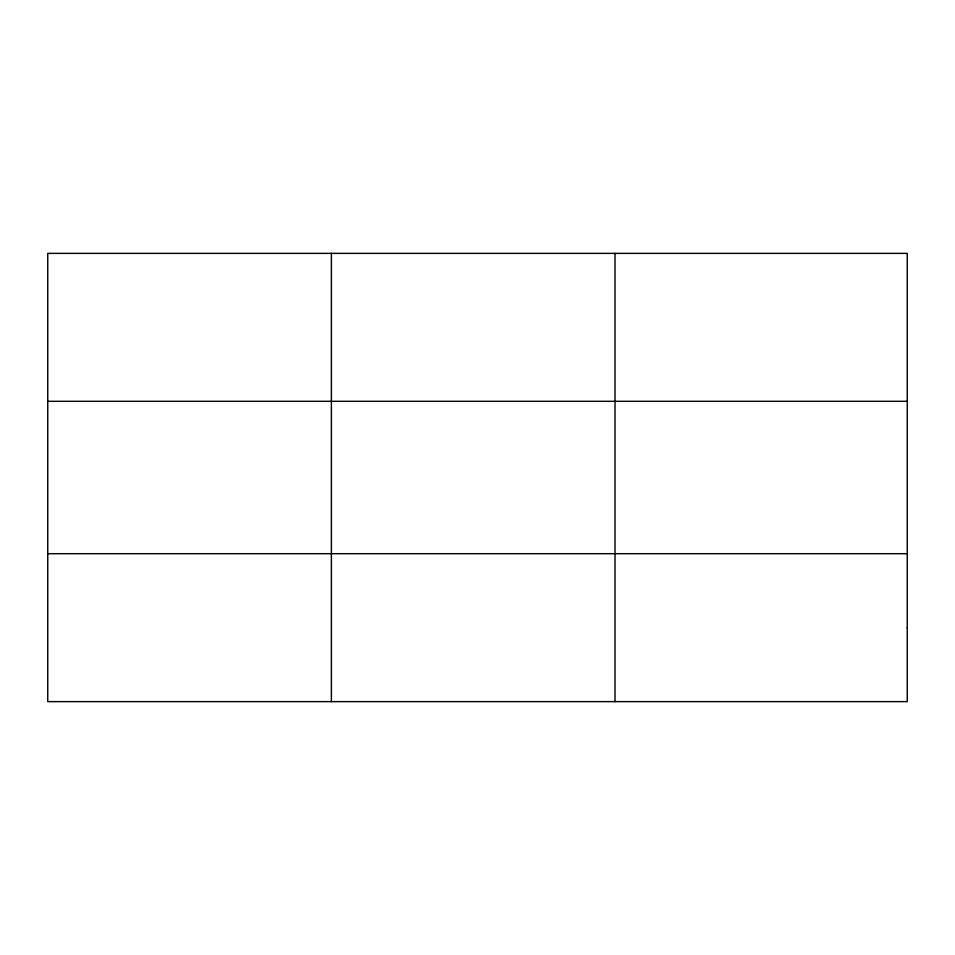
<?xml version="1.0" encoding="UTF-8"?>
<svg xmlns="http://www.w3.org/2000/svg" width="955" height="955" viewBox="0 0 955 955"><rect width="100%" height="100%" fill="white"/><g stroke="black" fill="none" stroke-linecap="round" stroke-linejoin="round"><path stroke-width="1.43" d="M331.385 701.627L331.385 253.373M615.02 701.627L615.02 253.373M47.75 401.303L907.25 401.303M47.75 553.697L907.25 553.697M907.25 627.662L907.25 701.627L47.75 701.627L47.75 253.373L907.25 253.373L907.25 627.662"/></g></svg>
